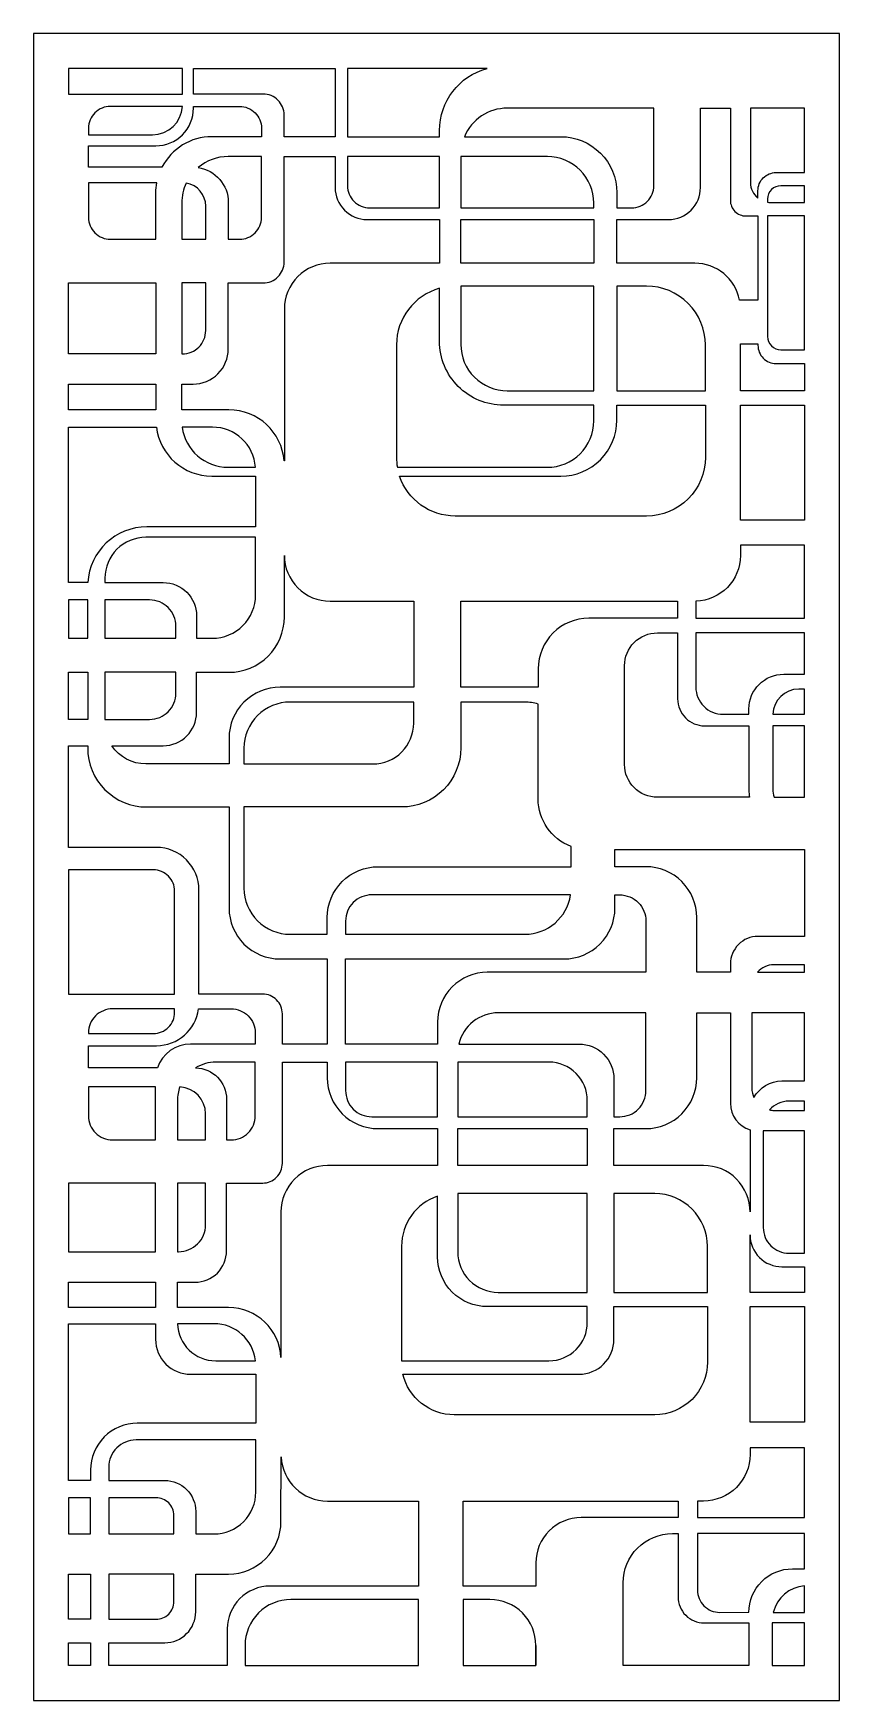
# Model space of a CAD drawing. Extents: x 96 to 554, y 75 to 1024.
import ezdxf

# ---------------------------------------------------------------- set-up
doc = ezdxf.new("R2010")
doc.units = 0
doc.layers.add('LAYER_01', color=7, linetype='CONTINUOUS')

msp = doc.modelspace()

# ---------------------------------------------------------------- linework, layer by layer
at = {"layer": 'LAYER_01'}
for points in [[(96, 75.3), (554.48, 75.3), (554.48, 1024.02), (96, 1024.02)], [(116, 989.49), (180.78, 989.49), (180.78, 1004.02), (116, 1004.02)], [(414.66, 918.05), (414.66, 893.2), (339.05, 893.2), (339.05, 918.05)], [(116, 881.99), (165.68, 881.99), (165.68, 841.59), (116, 841.59)], [(165.68, 809.79), (116, 809.79), (116, 824.46), (165.68, 824.46)], [(534.48, 746.94), (498.1, 746.94), (498.1, 812.41), (534.48, 812.41)], [(126.88, 701.61), (116, 701.61), (116, 679.83), (126.88, 679.83)], [(116, 660.45), (126.88, 660.45), (126.88, 633.64), (116, 633.64)], [(411.01, 400.79), (411.01, 379.83), (337.28, 379.83), (337.28, 400.79)], [(165.53, 369.82), (116, 369.82), (116, 330.75), (165.53, 330.75)], [(165.53, 298.96), (116, 298.96), (116, 313.39), (165.53, 313.39)], [(534.48, 233.69), (503.54, 233.69), (503.54, 299.52), (534.48, 299.52)], [(128.48, 190.79), (116, 190.79), (116, 170.13), (128.48, 170.13)], [(116, 147.32), (128.48, 147.32), (128.48, 121.57), (116, 121.57)], [(516.06, 119.54), (516.06, 95.3), (534.48, 95.3), (534.48, 119.54)], [(128.48, 108.28), (128.48, 95.3), (116, 95.3), (116, 108.28)]]:
    msp.add_lwpolyline(points, close=True, dxfattribs=at)
for points in [[(238.58, 977.56, 0.414214), (226.65, 989.49), (187.06, 989.49), (187.06, 1004.02), (267.58, 1004.02), (267.58, 965.22), (238.58, 965.22)], [(326.95, 968.78, -0.340044), (354.05, 1004.02), (274.63, 1004.02), (274.63, 965.22), (326.95, 965.22)], [(163.68, 966.31, 0.397822), (180.76, 982.46), (139.8, 982.46, 0.414214), (127.35, 970.01), (127.35, 966.31)], [(213.28, 982.46, -0.414214), (225.73, 970.01), (225.73, 965.22), (197.51, 965.22, 0.282199), (169.14, 947.82), (127.35, 947.82), (127.35, 960.04), (165.63, 960.04, 0.414214), (187.06, 981.46), (187.06, 982.46)], [(395.93, 965.22, -0.414214), (427.76, 933.38), (427.76, 924.72), (436.19, 924.72, 0.414214), (448.83, 937.35), (448.83, 981.44), (365.48, 981.44, 0.302274), (341.1, 965.22)], [(457.15, 918.05, 0.414214), (475.35, 936.26), (475.35, 981.44), (492.34, 981.44), (492.34, 929.02, 0.414214), (501.26, 920.1), (508.02, 920.1), (508.02, 872.29), (497.59, 872.29, 0.357531), (472.08, 893.2), (427.76, 893.2), (427.76, 918.05)], [(518.37, 944.81), (534.48, 944.81), (534.48, 981.44), (503.78, 981.44), (503.78, 939.06, 0.228241), (508.02, 930.26), (508.02, 934.46, -0.414214)], [(267.58, 936.26, 0.414214), (285.79, 918.05), (326.95, 918.05), (326.95, 893.2), (264.73, 893.2, 0.414214), (238.72, 867.19), (238.72, 780.8), (238.62, 780.8, 0.391087), (207.22, 809.79), (180.38, 809.79), (180.38, 824.46), (186.82, 824.46, 0.414214), (206.85, 844.49), (206.85, 881.99), (226.65, 881.99, 0.414214), (238.58, 893.92), (238.58, 953.9), (267.58, 953.9)], [(213.28, 906.84, 0.414214), (225.73, 919.29), (225.73, 953.9), (206.75, 953.9, 0.178068), (189.67, 947.62, -0.37312), (206.85, 927.79), (206.85, 906.84)], [(274.63, 937.35, 0.414214), (287.26, 924.72), (326.95, 924.72), (326.95, 953.9), (274.63, 953.9)], [(414.66, 927.53, 0.414214), (388.29, 953.9), (339.05, 953.9), (339.05, 924.72), (414.66, 924.72)], [(166.17, 938.98), (127.35, 938.98), (127.35, 919.29, 0.414214), (139.8, 906.84), (165.68, 906.84), (165.68, 933.38, -0.044241)], [(182.91, 938.8, 0.110852), (180.38, 927.53), (180.38, 906.84), (194.02, 906.84), (194.02, 925.67, 0.366312)], [(515.04, 927.8), (534.48, 927.8), (534.48, 937.29), (521.07, 937.29, 0.414214), (513.54, 929.77), (513.54, 927.9, 0.033341)], [(513.54, 851.54, 0.414214), (521.07, 844.01), (534.48, 844.01), (534.48, 920.1), (513.54, 920.1)], [(180.71, 841.59, 0.414214), (194.02, 854.91), (194.02, 881.99), (180.38, 881.99), (180.38, 841.59)], [(326.95, 848.87), (326.95, 878.93, 0.337059), (302.49, 846.76), (302.49, 782.73, 0.042491), (302.97, 777.09), (388.29, 777.09, 0.414214), (414.66, 803.46), (414.66, 812.41), (363.41, 812.41, -0.414214)], [(339.05, 847.06, 0.414214), (365.48, 820.63), (414.66, 820.63), (414.66, 880.15), (339.05, 880.15)], [(478.12, 846.76, 0.414214), (444.74, 880.15), (427.76, 880.15), (427.76, 820.63), (478.12, 820.63)], [(508.02, 846.52, 0.414214), (518.37, 836.16), (534.48, 836.16), (534.48, 820.63), (498.1, 820.63), (498.1, 847.41), (508.02, 847.41)], [(304.23, 772.09), (395.93, 772.09, 0.414214), (427.76, 803.92), (427.76, 812.41), (478.12, 812.41), (478.12, 782.73, -0.414214), (444.74, 749.35), (335.87, 749.35, -0.322066)], [(165.93, 799.94, 0.377962), (197.51, 772.09), (222.36, 772.09), (222.36, 743.19), (160.51, 743.19, 0.397002), (126.94, 711.54), (116, 711.54), (116, 799.94)], [(197.79, 799.94), (180.62, 799.94, 0.375575), (206.75, 777.09), (222.3, 777.09, 0.393872)], [(197.79, 679.83, 0.414214), (222.36, 704.4), (222.36, 737.28), (160.01, 737.28, 0.414214), (136.73, 714), (136.73, 711.54), (169.89, 711.54, -0.414214), (188.79, 692.64), (188.79, 679.83)], [(498.1, 726.93, -0.407292), (472.7, 700.93), (472.7, 691.26), (534.48, 691.26), (534.48, 732.78), (498.1, 732.78)], [(160.01, 608.29, -0.251053), (140.63, 618.68), (169.89, 618.68, 0.414214), (188.79, 637.59), (188.79, 660.45), (207.22, 660.45, 0.414214), (238.72, 691.94), (238.72, 726.93, 0.414214), (264.73, 700.92), (312.3, 700.92), (312.3, 651.99), (236.28, 651.99, 0.414214), (207.27, 622.98), (207.27, 608.29)], [(177.07, 686.66, 0.414214), (162.12, 701.61), (136.73, 701.61), (136.73, 679.83), (177.07, 679.83)], [(411.87, 691.26, 0.414214), (383.05, 662.44), (383.05, 651.99), (339.07, 651.99), (339.07, 700.92), (462.37, 700.92), (462.37, 691.26)], [(462.37, 645.33, 0.414214), (477.7, 630), (502.86, 630), (502.86, 593.35, 0.050793), (503.27, 589.35), (450.82, 589.35, -0.414214), (432.19, 607.98), (432.19, 664.26, -0.414214), (450.82, 682.88), (462.37, 682.88)], [(472.7, 652.07, 0.414214), (488.19, 636.58), (502.86, 636.58), (502.86, 639.57, -0.414214), (522.67, 659.38), (534.48, 659.38), (534.48, 682.88), (472.7, 682.88)], [(162.12, 633.64, 0.414214), (177.07, 648.59), (177.07, 660.45), (136.73, 660.45), (136.73, 633.64)], [(531.21, 650.9, 0.407082), (516.53, 636.58), (534.48, 636.58), (534.48, 650.9)], [(339.07, 617.43, -0.414214), (305.44, 583.8), (215.77, 583.8), (215.77, 537.62, 0.414214), (242.01, 511.37), (263.15, 511.37), (263.15, 520.85, -0.414214), (292.11, 549.82), (401.73, 549.82), (401.73, 561.41, -0.312384), (383.05, 588.38), (383.05, 642.38, 0.073317), (375.48, 643.5), (339.07, 643.5)], [(289.02, 608.29, 0.414214), (312.3, 631.58), (312.3, 643.5), (242.01, 643.5, 0.414214), (215.77, 617.25), (215.77, 608.29)], [(517.26, 589.35), (534.48, 589.35), (534.48, 630), (516.53, 630), (516.53, 593.94, 0.07957)], [(126.88, 617.43, 0.414214), (160.51, 583.8), (207.27, 583.8), (207.27, 526.34, 0.414214), (236.28, 497.33), (263.15, 497.33), (263.15, 448.94), (237.6, 448.94), (237.6, 466.11, 0.414214), (226.39, 477.32), (190.17, 477.32), (190.17, 536.57, 0.414214), (165.95, 560.79), (116, 560.79), (116, 618.68), (126.88, 618.68)], [(508.08, 510.17, 0.414214), (492.34, 494.43), (492.34, 489.73), (473.21, 489.73), (473.21, 520.85, 0.414214), (444.25, 549.82), (426.71, 549.82), (426.71, 559.56), (534.48, 559.56), (534.48, 510.17)], [(176.34, 535.91, 0.414214), (164.23, 548.02), (116, 548.02), (116, 477.32), (176.34, 477.32)], [(375.48, 511.37, 0.372062), (401.45, 533.8), (288.48, 533.8, 0.414214), (273.53, 518.85), (273.53, 511.37)], [(426.71, 526.34), (426.71, 533.8), (429.41, 533.8, -0.414214), (444.36, 518.85), (444.36, 489.73), (354.11, 489.73, 0.414214), (325.84, 461.46), (325.84, 448.94), (273.53, 448.94), (273.53, 497.33), (397.7, 497.33, 0.414214)], [(517.18, 494.02, 0.215675), (507.69, 489.73), (534.48, 489.73), (534.48, 494.02)], [(164.23, 454.91, 0.414214), (176.34, 467.02), (176.34, 468.94), (141.04, 468.94, 0.414214), (127.32, 455.22), (127.32, 454.91)], [(165.95, 447.97, 0.375231), (189.95, 468.94), (208.44, 468.94, -0.414214), (222.16, 455.22), (222.16, 448.94), (185.4, 448.94, 0.322398), (166.56, 435.38), (127.32, 435.38), (127.32, 447.97)], [(429.41, 407.54, 0.414214), (444.36, 422.49), (444.36, 466.69), (360.39, 466.69, 0.347277), (337.91, 448.94), (406.25, 448.94, -0.414214), (426.12, 429.07), (426.12, 407.54)], [(492.34, 415.19, 0.330858), (503.54, 400.12), (503.54, 353.39, 0.414214), (477.1, 379.83), (426.12, 379.83), (426.12, 400.79), (444.25, 400.79, 0.414214), (473.21, 429.75), (473.21, 466.69), (492.34, 466.69)], [(504.54, 423.8, 0.110158), (505.74, 418.43, -0.27496), (521.68, 427.91), (534.48, 427.91), (534.48, 466.69), (504.54, 466.69)], [(187.97, 313.39, 0.414214), (205.86, 331.28), (205.86, 369.82), (226.39, 369.82, 0.414214), (237.6, 381.03), (237.6, 438.63), (263.15, 438.63), (263.15, 429.75, 0.414214), (292.11, 400.79), (325.84, 400.79), (325.84, 379.83), (263.24, 379.83, 0.414214), (236.8, 353.39), (236.77, 270.5, 0.401135), (207, 298.96), (177.9, 298.96), (177.9, 313.39)], [(188.28, 435.38, -0.409128), (205.86, 417.48), (205.86, 394.34), (208.44, 394.34, 0.414214), (222.16, 408.06), (222.16, 438.63), (199.75, 438.63, 0.13911)], [(273.53, 422.49, 0.414214), (288.48, 407.54), (325.84, 407.54), (325.84, 438.63), (273.53, 438.63)], [(411.01, 416.78, 0.414214), (389.16, 438.63), (337.28, 438.63), (337.28, 407.54), (411.01, 407.54)], [(127.32, 408.06, 0.414214), (141.04, 394.34), (165.53, 394.34), (165.53, 424.54), (127.32, 424.54)], [(179.32, 424.53, 0.090798), (177.9, 416.78), (177.9, 394.34), (193.91, 394.34), (193.91, 409.19, 0.39961)], [(517.18, 411.16), (534.48, 411.16), (534.48, 416.45), (525.65, 416.45, 0.217252), (514.63, 411.42, 0.050766)], [(511.06, 344.47, 0.414214), (525.65, 329.88), (534.48, 329.88), (534.48, 399.45), (511.06, 399.45)], [(178.55, 330.75, 0.414214), (193.91, 346.11), (193.91, 369.82), (177.9, 369.82), (177.9, 330.75)], [(305.35, 333.83), (305.35, 268.66), (389.16, 268.66, 0.414214), (411.01, 290.51), (411.01, 299.52), (354.11, 299.52, -0.414214), (325.84, 327.8), (325.84, 362.27, 0.322746)], [(337.28, 330.7, 0.414214), (360.39, 307.59), (411.01, 307.59), (411.01, 363.81), (337.28, 363.81)], [(449.34, 363.81), (426.12, 363.81), (426.12, 307.59), (479.33, 307.59), (479.33, 333.83, 0.414214)], [(503.54, 340.33, 0.414214), (521.68, 322.19), (534.48, 322.19), (534.48, 307.59), (503.54, 307.59)], [(479.33, 267.93, -0.414214), (449.34, 237.95), (335.33, 237.95, -0.34769), (306.15, 261.03), (406.25, 261.03, 0.414214), (426.12, 280.9), (426.12, 299.52), (479.33, 299.52)], [(165.53, 280.9, 0.414214), (185.4, 261.03), (222.52, 261.03), (222.52, 233.17), (155.1, 233.17, 0.414214), (128.48, 206.55), (128.48, 200.58), (116, 200.58), (116, 289.78), (165.53, 289.78)], [(198.65, 289.78), (177.92, 289.78, 0.404406), (199.75, 268.66), (222.36, 268.66, 0.380811)], [(198.65, 170.13, 0.414214), (222.52, 193.99), (222.52, 223.64), (154.37, 223.64, 0.414214), (138.85, 208.11), (138.85, 200.58), (170.73, 200.58, -0.414214), (188.3, 183.01), (188.3, 170.13)], [(477.1, 188.9), (473.61, 188.9), (473.61, 179.42), (534.48, 179.42), (534.48, 219.22), (503.54, 219.22), (503.54, 215.34, -0.414214)], [(230.6, 140.47, 0.414214), (206.28, 116.16), (206.28, 95.3), (138.85, 95.3), (138.85, 108.28), (170.73, 108.28, 0.414214), (188.3, 125.85), (188.3, 147.32), (207, 147.32, 0.414214), (236.8, 177.13), (236.84, 213.99, 0.399311), (263.24, 188.9), (315.06, 188.9), (315.06, 140.47)], [(175.91, 180.68, 0.414214), (165.8, 190.79), (138.85, 190.79), (138.85, 170.13), (175.91, 170.13)], [(407.53, 179.42, 0.414214), (381.74, 153.64), (381.74, 140.47), (340.35, 140.47), (340.35, 188.9), (462.61, 188.9), (462.61, 179.42)], [(462.61, 134.37, 0.414214), (477.45, 119.54), (502.91, 119.54), (502.91, 95.3), (431.36, 95.3), (431.36, 142.33, -0.414214), (459.36, 170.33), (462.61, 170.33)], [(473.61, 138.26, 0.414214), (486.34, 125.53), (502.91, 125.57, -0.414214), (527.67, 150.33), (534.48, 150.33), (534.48, 170.33), (473.61, 170.33)], [(165.8, 121.57, 0.414214), (175.91, 131.68), (175.91, 147.32), (138.85, 147.32), (138.85, 121.57)], [(534.48, 140.68, 0.31466), (516.71, 125.53), (534.48, 125.53)], [(242.44, 132.82, 0.414214), (216.36, 106.75), (216.36, 95.3), (315.06, 95.3), (315.06, 132.82)]]:
    msp.add_lwpolyline(points, format="xyb", close=True, dxfattribs=at)
msp.add_lwpolyline([(381.74, 106.75), (381.74, 95.3), (381.74, 106.75, 0.414214), (355.66, 132.82), (340.35, 132.82), (340.35, 95.3), (381.74, 95.3)], format="xyb", dxfattribs=at)

doc.saveas('drawing.dxf')
